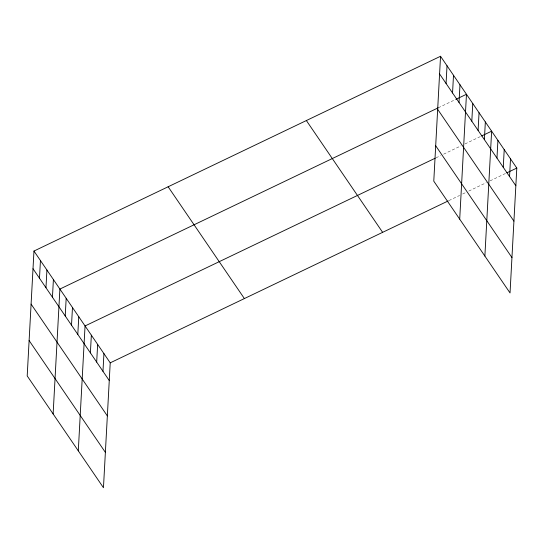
<?xml version="1.0" encoding="UTF-8"?>
<svg xmlns="http://www.w3.org/2000/svg" width="544" height="544" viewBox="0 0 544 544"><rect width="100%" height="100%" fill="white"/><g stroke="black" fill="none" stroke-linecap="round" stroke-linejoin="round"><path stroke-width="0.41" stroke-dasharray="2.72 2.04" d="M438.26 107.794L454.274 100.123M435.982 157.835L440.558 155.645M443.605 154.183L461.142 145.778M464.95 143.956L480.964 136.286M448.95 200.573L459.626 195.459M462.672 193.997L465.725 192.535M468.772 191.073L486.309 182.675M490.117 180.846L506.124 173.182"/><path stroke-width="0.82" d="M33.966 251.049L27.2 375.931L103.462 487.73L110.221 362.841L33.966 251.049L440.538 56.27L516.8 168.069L510.034 292.951L433.779 181.159L440.538 56.27M39.488 278.242L40.446 260.549M45.968 287.742L46.927 270.055M52.448 297.248L53.407 279.555M53.128 413.943L59.894 289.054L438.26 107.794M65.226 315.976L66.184 298.282M71.516 325.196L72.474 307.503M77.806 334.417L78.764 316.73M78.295 450.84L85.054 325.951L435.22 158.202M90.392 352.866L91.351 335.172M96.682 362.086L97.641 344.4M102.972 371.314L103.931 353.62M446.066 83.463L447.025 65.77M452.547 92.97L453.506 75.276M459.027 102.469L459.986 84.776M459.707 219.164L466.466 94.282L455.797 99.396M471.804 121.196L472.763 103.503M478.094 130.417L479.053 112.724M484.384 139.645L485.343 121.951M484.874 256.061L491.633 131.172L481.726 135.918M496.964 158.086L497.923 140.4M503.261 167.314L504.22 149.62M509.551 176.535L510.51 158.841M110.221 362.841L448.188 200.933M506.892 172.815L516.8 168.069M439.586 73.964L515.841 185.756M437.668 109.337L513.924 221.136M435.696 145.778L511.952 257.577M306.367 120.544L382.629 232.342M168.137 186.769L244.392 298.568M33.007 268.736L109.262 380.535M31.09 304.11L107.352 415.908M29.118 340.558L105.373 452.356"/></g></svg>
